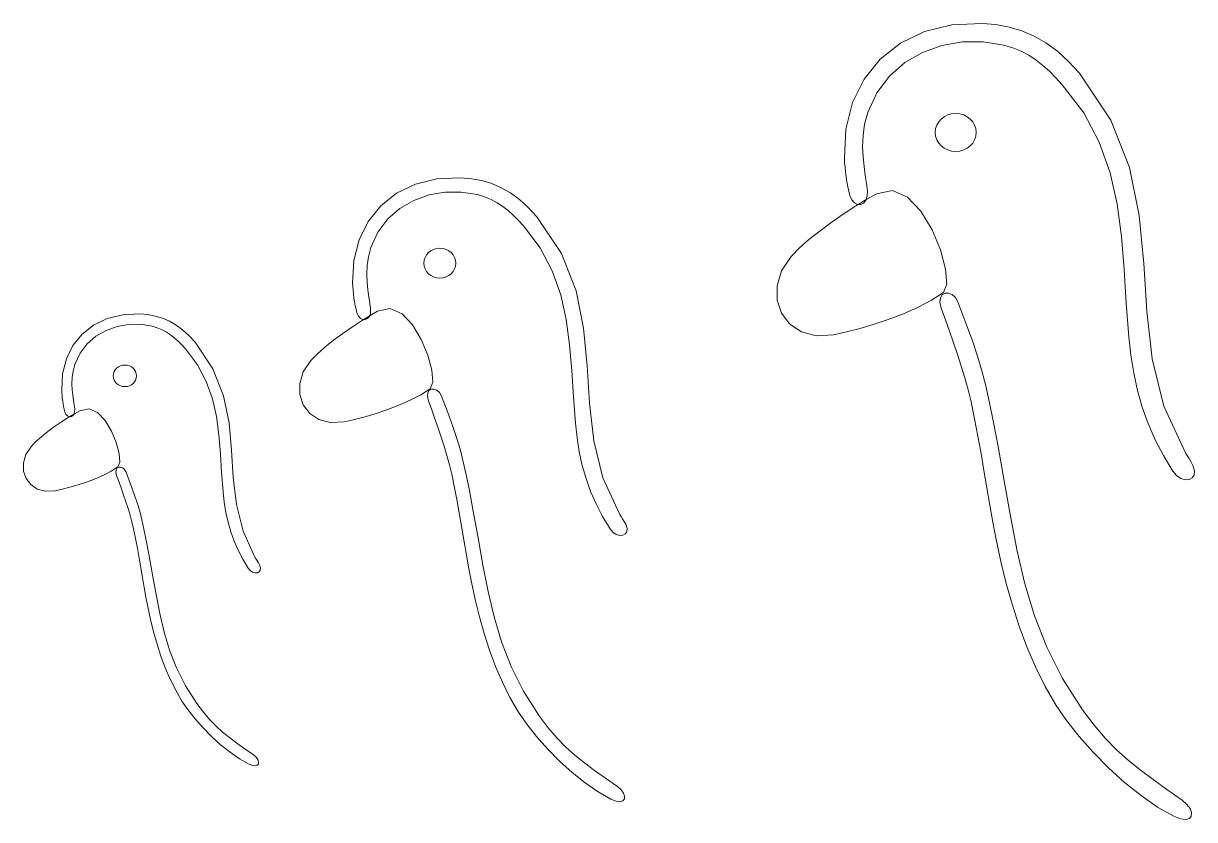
# Model space of a CAD drawing. Header units: inches. Extents: x -2.04 to 2.04, y -1.39 to 1.39.
import ezdxf

# ---------------------------------------------------------------- set-up
doc = ezdxf.new("R2010")
doc.units = ezdxf.units.IN
doc.header["$MEASUREMENT"] = 0
doc.layers.add('Layer 1', color=7, linetype='Continuous')

msp = doc.modelspace()

# ---------------------------------------------------------------- linework, layer by layer
at = {"layer": 'Layer 1', "color": 250, "lineweight": 18}
for points in [[(0.9005, 0.8036), (0.8974, 0.8284), (0.8931, 0.8566), (0.8887, 0.8878), (0.8852, 0.9217), (0.8837, 0.9578), (0.8852, 0.9959), (0.8909, 1.0356), (0.9017, 1.0764), (0.9332, 1.1453), (0.977, 1.2033), (1.0309, 1.2503), (1.0927, 1.2859), (1.1602, 1.3101), (1.2313, 1.3226), (1.3038, 1.3231), (1.3754, 1.3114), (1.4072, 1.3018), (1.4363, 1.2898), (1.4631, 1.2756), (1.4881, 1.2591), (1.5118, 1.2406), (1.5346, 1.22), (1.557, 1.1975), (1.5796, 1.1731), (1.654, 1.0754), (1.7082, 0.9729), (1.7457, 0.8665), (1.7701, 0.7566), (1.7852, 0.6439), (1.7945, 0.529), (1.8018, 0.4126), (1.8107, 0.2952), (1.8181, 0.2306), (1.8282, 0.1683), (1.8415, 0.1081), (1.8582, 0.0496), (1.8785, -0.0076), (1.9029, -0.0636), (1.9315, -0.1188), (1.9648, -0.1735), (1.9779, -0.1888), (1.9927, -0.1986), (2.0077, -0.203), (2.0214, -0.2023), (2.0324, -0.1968), (2.0391, -0.1867), (2.0403, -0.1722), (2.0344, -0.1535), (2.028, -0.1414), (2.0209, -0.1295), (2.0141, -0.1187), (2.0087, -0.1099), (1.9335, 0.0529), (1.8929, 0.2177), (1.8739, 0.3839), (1.8631, 0.5508), (1.8475, 0.7179), (1.8137, 0.8844), (1.7486, 1.0497), (1.6391, 1.2133), (1.6013, 1.2546), (1.5625, 1.2896), (1.5226, 1.3188), (1.4814, 1.3423), (1.4387, 1.3606), (1.3945, 1.3739), (1.3485, 1.3825), (1.3007, 1.3867), (1.1949, 1.3818), (1.0996, 1.3582), (1.016, 1.3177), (0.9455, 1.2619), (0.8894, 1.1924), (0.849, 1.1108), (0.8255, 1.0188), (0.8204, 0.9179), (0.8212, 0.9026), (0.8226, 0.8862), (0.8243, 0.8692), (0.8266, 0.8519), (0.8292, 0.8347), (0.8323, 0.8179), (0.8358, 0.8018), (0.8396, 0.7869), (0.8464, 0.7716), (0.8556, 0.7614), (0.8662, 0.7562), (0.8771, 0.7561), (0.8871, 0.7608), (0.8951, 0.7703), (0.8999, 0.7846), (0.9005, 0.8036)], [(-0.8303, 0.3921), (-0.8327, 0.4115), (-0.8361, 0.4336), (-0.8395, 0.4581), (-0.8423, 0.4846), (-0.8434, 0.513), (-0.8422, 0.5428), (-0.8378, 0.5739), (-0.8293, 0.6059), (-0.8046, 0.6599), (-0.7703, 0.7054), (-0.7281, 0.7422), (-0.6796, 0.7701), (-0.6267, 0.7891), (-0.571, 0.7988), (-0.5142, 0.7992), (-0.458, 0.7901), (-0.4331, 0.7826), (-0.4103, 0.7732), (-0.3893, 0.762), (-0.3697, 0.7491), (-0.3512, 0.7346), (-0.3333, 0.7184), (-0.3157, 0.7008), (-0.298, 0.6817), (-0.2397, 0.6051), (-0.1972, 0.5248), (-0.1678, 0.4414), (-0.1487, 0.3552), (-0.1369, 0.2669), (-0.1295, 0.1769), (-0.1238, 0.0856), (-0.1169, -0.0064), (-0.1111, -0.057), (-0.1031, -0.1058), (-0.0927, -0.153), (-0.0796, -0.1989), (-0.0637, -0.2437), (-0.0446, -0.2876), (-0.0221, -0.3309), (0.0039, -0.3738), (0.0142, -0.3857), (0.0258, -0.3934), (0.0375, -0.3969), (0.0483, -0.3963), (0.0569, -0.392), (0.0622, -0.3841), (0.0631, -0.3727), (0.0585, -0.3581), (0.0534, -0.3486), (0.0479, -0.3392), (0.0426, -0.3308), (0.0383, -0.3239), (-0.0206, -0.1963), (-0.0524, -0.0671), (-0.0673, 0.0631), (-0.0758, 0.194), (-0.088, 0.3249), (-0.1145, 0.4554), (-0.1655, 0.585), (-0.2514, 0.7132), (-0.281, 0.7456), (-0.3114, 0.773), (-0.3426, 0.7959), (-0.375, 0.8143), (-0.4084, 0.8286), (-0.4431, 0.839), (-0.4791, 0.8458), (-0.5166, 0.8491), (-0.5995, 0.8453), (-0.6742, 0.8268), (-0.7397, 0.7951), (-0.795, 0.7513), (-0.8389, 0.6968), (-0.8706, 0.6329), (-0.889, 0.5607), (-0.893, 0.4817), (-0.8924, 0.4697), (-0.8913, 0.4569), (-0.8899, 0.4435), (-0.8882, 0.43), (-0.8861, 0.4165), (-0.8837, 0.4033), (-0.881, 0.3907), (-0.878, 0.379), (-0.8727, 0.367), (-0.8654, 0.359), (-0.8571, 0.355), (-0.8486, 0.3548), (-0.8407, 0.3585), (-0.8345, 0.366), (-0.8307, 0.3772), (-0.8303, 0.3921)], [(0.7826, 0.3016), (0.8236, 0.3106), (0.8703, 0.3227), (0.9209, 0.3376), (0.9734, 0.3552), (1.026, 0.3752), (1.0768, 0.3976), (1.124, 0.4222), (1.1657, 0.4487), (1.177, 0.4779), (1.1729, 0.5307), (1.1552, 0.5974), (1.126, 0.6679), (1.0872, 0.7326), (1.0406, 0.7815), (0.9882, 0.8049), (0.932, 0.7929), (0.8988, 0.7741), (0.8606, 0.7509), (0.8195, 0.7241), (0.7772, 0.695), (0.7356, 0.6644), (0.6967, 0.6334), (0.6624, 0.6031), (0.6344, 0.5745), (0.6012, 0.5243), (0.5856, 0.4726), (0.5862, 0.4224), (0.6015, 0.3768), (0.6303, 0.3388), (0.671, 0.3116), (0.7222, 0.2981), (0.7826, 0.3016)], [(1.1579, 0.3943), (1.1724, 0.3544), (1.1868, 0.3143), (1.2009, 0.2741), (1.2146, 0.2336), (1.2277, 0.1929), (1.24, 0.1518), (1.2513, 0.1104), (1.2615, 0.0685), (1.2742, 0.0087), (1.2857, -0.0513), (1.2963, -0.1114), (1.3064, -0.1715), (1.3164, -0.2317), (1.3265, -0.2917), (1.3372, -0.3515), (1.3489, -0.4111), (1.3657, -0.4883), (1.3845, -0.5646), (1.4056, -0.6398), (1.4293, -0.7135), (1.456, -0.7855), (1.4862, -0.8556), (1.5201, -0.9237), (1.5582, -0.9893), (1.5945, -1.0423), (1.6378, -1.0974), (1.6868, -1.1527), (1.74, -1.2066), (1.7962, -1.2576), (1.8538, -1.3039), (1.9114, -1.3438), (1.9677, -1.3758), (1.9917, -1.3851), (2.0098, -1.3872), (2.0221, -1.3834), (2.0286, -1.3748), (2.0294, -1.3629), (2.0244, -1.349), (2.0137, -1.3342), (1.9974, -1.3199), (1.9442, -1.2823), (1.8956, -1.2477), (1.8507, -1.2143), (1.8086, -1.1804), (1.7684, -1.1442), (1.7292, -1.1041), (1.69, -1.0583), (1.6499, -1.005), (1.5801, -0.8954), (1.5252, -0.7863), (1.4825, -0.6768), (1.4492, -0.5659), (1.4227, -0.4525), (1.4, -0.3357), (1.3786, -0.2144), (1.3556, -0.0878), (1.3395, -0.0036), (1.3256, 0.0653), (1.3127, 0.1237), (1.2994, 0.176), (1.2844, 0.2268), (1.2663, 0.2807), (1.2438, 0.3423), (1.2156, 0.4162), (1.2069, 0.4316), (1.1956, 0.4418), (1.1833, 0.4468), (1.1714, 0.4466), (1.1614, 0.4412), (1.1548, 0.4308), (1.1531, 0.4151), (1.1579, 0.3943)], [(-1.861, 0.0435), (-1.8628, 0.0575), (-1.8652, 0.0735), (-1.8677, 0.0912), (-1.8697, 0.1105), (-1.8705, 0.131), (-1.8696, 0.1526), (-1.8664, 0.1751), (-1.8603, 0.1983), (-1.8424, 0.2374), (-1.8176, 0.2703), (-1.787, 0.297), (-1.7519, 0.3172), (-1.7136, 0.3309), (-1.6732, 0.338), (-1.6321, 0.3383), (-1.5914, 0.3317), (-1.5734, 0.3262), (-1.5569, 0.3194), (-1.5417, 0.3113), (-1.5275, 0.302), (-1.514, 0.2915), (-1.5011, 0.2798), (-1.4884, 0.267), (-1.4756, 0.2532), (-1.4333, 0.1977), (-1.4026, 0.1396), (-1.3813, 0.0791), (-1.3674, 0.0168), (-1.3589, -0.0472), (-1.3535, -0.1124), (-1.3494, -0.1785), (-1.3444, -0.2451), (-1.3402, -0.2818), (-1.3344, -0.3171), (-1.3269, -0.3513), (-1.3174, -0.3845), (-1.3059, -0.4169), (-1.292, -0.4487), (-1.2758, -0.4801), (-1.2569, -0.5111), (-1.2495, -0.5198), (-1.2411, -0.5253), (-1.2326, -0.5279), (-1.2248, -0.5275), (-1.2186, -0.5244), (-1.2147, -0.5186), (-1.214, -0.5104), (-1.2174, -0.4998), (-1.2211, -0.4929), (-1.2251, -0.4861), (-1.2289, -0.48), (-1.232, -0.475), (-1.2747, -0.3826), (-1.2977, -0.2891), (-1.3085, -0.1948), (-1.3146, -0.1), (-1.3235, -0.0052), (-1.3427, 0.0893), (-1.3796, 0.1832), (-1.4418, 0.276), (-1.4632, 0.2994), (-1.4852, 0.3193), (-1.5079, 0.3359), (-1.5313, 0.3492), (-1.5555, 0.3596), (-1.5806, 0.3671), (-1.6067, 0.372), (-1.6338, 0.3744), (-1.6939, 0.3716), (-1.748, 0.3582), (-1.7954, 0.3353), (-1.8354, 0.3036), (-1.8673, 0.2641), (-1.8902, 0.2178), (-1.9035, 0.1656), (-1.9064, 0.1084), (-1.906, 0.0996), (-1.9052, 0.0904), (-1.9042, 0.0807), (-1.9029, 0.0709), (-1.9014, 0.0611), (-1.8997, 0.0516), (-1.8977, 0.0424), (-1.8955, 0.034), (-1.8917, 0.0253), (-1.8865, 0.0195), (-1.8804, 0.0166), (-1.8742, 0.0165), (-1.8686, 0.0191), (-1.864, 0.0246), (-1.8613, 0.0327), (-1.861, 0.0435)], [(-0.9227, -0.0014), (-0.8905, 0.0057), (-0.8539, 0.0152), (-0.8143, 0.0268), (-0.7731, 0.0406), (-0.7319, 0.0563), (-0.692, 0.0739), (-0.6551, 0.0931), (-0.6224, 0.1139), (-0.6136, 0.1368), (-0.6168, 0.1782), (-0.6306, 0.2304), (-0.6535, 0.2858), (-0.6839, 0.3364), (-0.7204, 0.3748), (-0.7615, 0.3931), (-0.8056, 0.3837), (-0.8316, 0.369), (-0.8615, 0.3508), (-0.8938, 0.3298), (-0.9269, 0.3069), (-0.9595, 0.283), (-0.99, 0.2587), (-1.0169, 0.2349), (-1.0388, 0.2125), (-1.0648, 0.1732), (-1.0771, 0.1326), (-1.0766, 0.0933), (-1.0646, 0.0575), (-1.0421, 0.0278), (-1.0102, 0.0065), (-0.97, -0.0041), (-0.9227, -0.0014)], [(-0.6285, 0.0713), (-0.6172, 0.04), (-0.6059, 0.0086), (-0.5948, -0.023), (-0.5841, -0.0547), (-0.5738, -0.0866), (-0.5642, -0.1188), (-0.5553, -0.1513), (-0.5473, -0.1841), (-0.5374, -0.2309), (-0.5284, -0.2779), (-0.52, -0.3251), (-0.5121, -0.3722), (-0.5043, -0.4193), (-0.4964, -0.4664), (-0.4879, -0.5133), (-0.4788, -0.56), (-0.4656, -0.6205), (-0.4509, -0.6803), (-0.4344, -0.7392), (-0.4158, -0.797), (-0.3948, -0.8534), (-0.3712, -0.9084), (-0.3446, -0.9617), (-0.3148, -1.0131), (-0.2863, -1.0547), (-0.2524, -1.0979), (-0.214, -1.1412), (-0.1722, -1.1835), (-0.1282, -1.2234), (-0.0831, -1.2597), (-0.0379, -1.291), (0.0062, -1.3161), (0.025, -1.3234), (0.0392, -1.325), (0.0489, -1.322), (0.054, -1.3153), (0.0545, -1.306), (0.0506, -1.2951), (0.0423, -1.2835), (0.0295, -1.2723), (-0.0122, -1.2428), (-0.0503, -1.2157), (-0.0855, -1.1895), (-0.1185, -1.1629), (-0.15, -1.1346), (-0.1808, -1.1032), (-0.2115, -1.0672), (-0.2429, -1.0255), (-0.2976, -0.9396), (-0.3406, -0.8541), (-0.3741, -0.7682), (-0.4002, -0.6813), (-0.421, -0.5924), (-0.4387, -0.5009), (-0.4555, -0.4058), (-0.4735, -0.3065), (-0.4862, -0.2406), (-0.497, -0.1866), (-0.5072, -0.1408), (-0.5176, -0.0999), (-0.5294, -0.06), (-0.5436, -0.0177), (-0.5612, 0.0306), (-0.5833, 0.0885), (-0.5901, 0.1005), (-0.5989, 0.1085), (-0.6086, 0.1124), (-0.618, 0.1123), (-0.6258, 0.1081), (-0.631, 0.0999), (-0.6323, 0.0876), (-0.6285, 0.0713)], [(-1.9279, -0.2415), (-1.9046, -0.2363), (-1.8781, -0.2295), (-1.8494, -0.221), (-1.8196, -0.2111), (-1.7897, -0.1997), (-1.7609, -0.187), (-1.7341, -0.173), (-1.7105, -0.158), (-1.704, -0.1414), (-1.7064, -0.1114), (-1.7164, -0.0736), (-1.733, -0.0335), (-1.755, 0.0032), (-1.7815, 0.0309), (-1.8112, 0.0442), (-1.8431, 0.0374), (-1.862, 0.0267), (-1.8836, 0.0135), (-1.907, -0.0016), (-1.931, -0.0182), (-1.9546, -0.0356), (-1.9766, -0.0532), (-1.9961, -0.0704), (-2.012, -0.0866), (-2.0308, -0.1151), (-2.0397, -0.1444), (-2.0394, -0.1729), (-2.0307, -0.1988), (-2.0144, -0.2203), (-1.9913, -0.2358), (-1.9622, -0.2434), (-1.9279, -0.2415)], [(-1.7149, -0.1888), (-1.7067, -0.2115), (-1.6985, -0.2343), (-1.6905, -0.2571), (-1.6827, -0.2801), (-1.6753, -0.3032), (-1.6683, -0.3265), (-1.6619, -0.35), (-1.6561, -0.3738), (-1.6489, -0.4077), (-1.6424, -0.4417), (-1.6363, -0.4759), (-1.6306, -0.51), (-1.6249, -0.5441), (-1.6192, -0.5782), (-1.6131, -0.6122), (-1.6065, -0.646), (-1.5969, -0.6898), (-1.5863, -0.7331), (-1.5743, -0.7757), (-1.5609, -0.8176), (-1.5457, -0.8585), (-1.5286, -0.8983), (-1.5093, -0.9369), (-1.4877, -0.9741), (-1.4671, -1.0042), (-1.4425, -1.0355), (-1.4147, -1.0669), (-1.3845, -1.0975), (-1.3526, -1.1264), (-1.3199, -1.1527), (-1.2872, -1.1754), (-1.2553, -1.1935), (-1.2416, -1.1988), (-1.2313, -1.2), (-1.2244, -1.1978), (-1.2207, -1.193), (-1.2203, -1.1862), (-1.2231, -1.1783), (-1.2291, -1.1699), (-1.2384, -1.1618), (-1.2686, -1.1405), (-1.2962, -1.1208), (-1.3217, -1.1018), (-1.3456, -1.0826), (-1.3684, -1.0621), (-1.3906, -1.0393), (-1.4129, -1.0133), (-1.4356, -0.9831), (-1.4753, -0.9208), (-1.5064, -0.8589), (-1.5306, -0.7968), (-1.5495, -0.7338), (-1.5646, -0.6695), (-1.5775, -0.6032), (-1.5896, -0.5343), (-1.6026, -0.4624), (-1.6118, -0.4147), (-1.6197, -0.3756), (-1.627, -0.3425), (-1.6346, -0.3128), (-1.6431, -0.2839), (-1.6534, -0.2533), (-1.6661, -0.2183), (-1.6821, -0.1764), (-1.6871, -0.1677), (-1.6935, -0.1619), (-1.7005, -0.1591), (-1.7072, -0.1592), (-1.7129, -0.1622), (-1.7166, -0.1682), (-1.7176, -0.177), (-1.7149, -0.1888)]]:
    msp.add_lwpolyline(points, close=True, dxfattribs=at)
for centre, major_axis, ratio in [((1.2082, 1.0068), (0.0714, 0), 0.925577), ((-0.5891, 0.5514), (0.0559, 0), 0.9256), ((-1.6863, 0.1588), (0.0405, 0), 0.925544)]:
    msp.add_ellipse(centre, major_axis=major_axis, ratio=ratio, dxfattribs=at)

doc.saveas('drawing.dxf')
